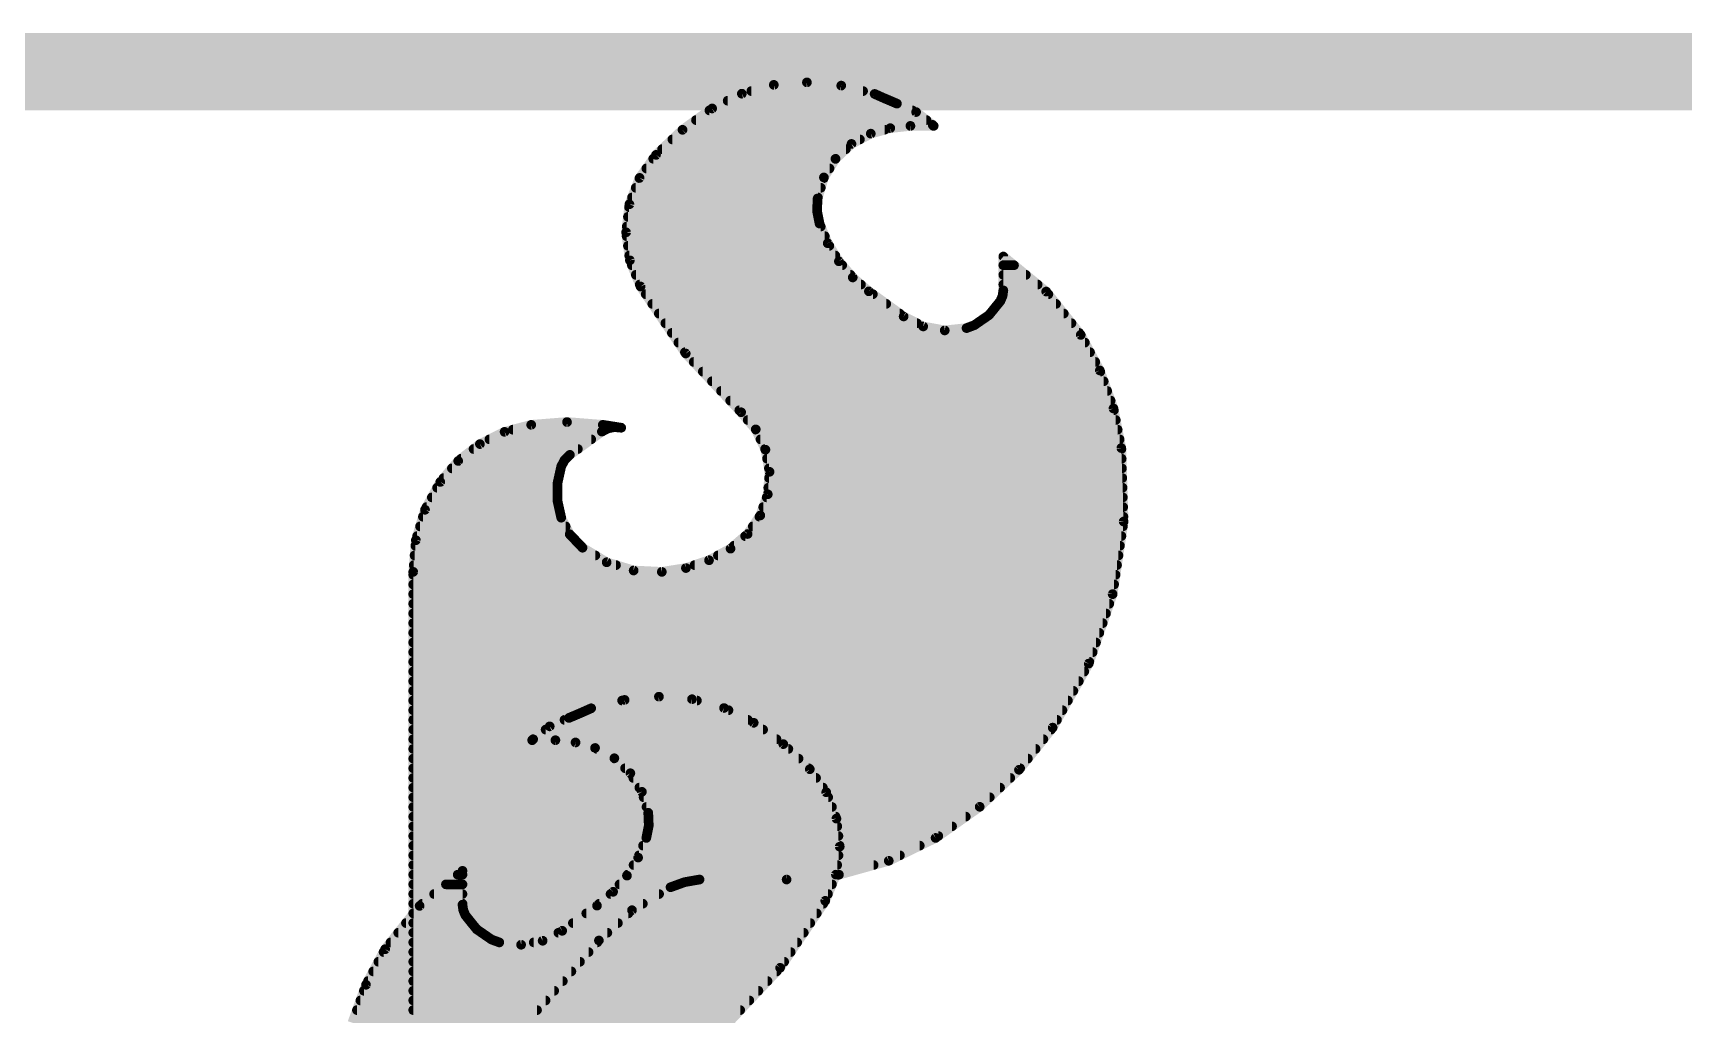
# Model space of a CAD drawing. Extents: x -0.1 to 94.1, y -0.1 to 63.6.
# Drawn here: x 44.313 to 48.648, y 3.238 to 5.817 of the extents above; entities that cross this region are included whole.
import ezdxf

# ---------------------------------------------------------------- set-up
doc = ezdxf.new("R2010")
doc.units = 0
for name, color, linetype in [('16', 132, 'CONTINUOUS'), ('21', 41, 'CONTINUOUS'), ('22', 40, 'CONTINUOUS')]:
    doc.layers.add(name, color=color, linetype=linetype)

msp = doc.modelspace()

# ---------------------------------------------------------------- linework, layer by layer
at = {"layer": '16', "const_width": 0.0254}
for points in [[(45.7784, 4.0437), (45.8662, 4.0656)], [(45.8596, 4.064), (46.056, 4.064)], [(45.8662, 4.0656), (45.9562, 4.0742)], [(45.9562, 4.0742), (46.0431, 4.0676)], [(46.0431, 4.0676), (46.1271, 4.0444)], [(45.7199, 4.0183), (45.7555, 4.0335)], [(45.7555, 4.0335), (45.7784, 4.0437)], [(45.767, 4.0386), (46.1388, 4.0386)], [(46.1271, 4.0444), (46.2051, 4.0056)], [(45.626, 3.9624), (45.6695, 3.9962)], [(45.6587, 3.9878), (46.2298, 3.9878)], [(45.6695, 3.9962), (45.7199, 4.0183)], [(45.7083, 4.0132), (46.1898, 4.0132)], [(46.2051, 4.0056), (46.2828, 3.9496)], [(45.6844, 3.9599), (45.6234, 3.9599)], [(45.6234, 3.9599), (45.6235, 3.9599)], [(45.6235, 3.9599), (45.626, 3.9624)], [(45.626, 3.9624), (46.265, 3.9624)], [(45.7373, 3.954), (45.6844, 3.9599)], [(45.7885, 3.9395), (45.7373, 3.954)], [(45.8393, 3.9125), (45.7885, 3.9395)], [(45.7932, 3.937), (46.2961, 3.937)], [(46.2828, 3.9496), (46.3524, 3.8837)], [(45.8813, 3.8733), (45.8393, 3.9125)], [(45.8403, 3.9116), (46.3229, 3.9116)], [(45.8674, 3.8862), (46.3498, 3.8862)], [(45.9116, 3.8244), (45.8813, 3.8733)], [(45.889, 3.8608), (46.3688, 3.8608)], [(46.3524, 3.8837), (46.3955, 3.8233)], [(45.9048, 3.8354), (46.3869, 3.8354)], [(45.9282, 3.7694), (45.9116, 3.8244)], [(45.916, 3.81), (46.4007, 3.81)], [(46.3955, 3.8233), (46.4223, 3.7541)], [(45.9236, 3.7846), (46.4105, 3.7846)], [(45.9296, 3.736), (45.9282, 3.7694)], [(45.9286, 3.7592), (46.4203, 3.7592)], [(45.9231, 3.7033), (45.9296, 3.736)], [(45.9292, 3.7338), (46.4247, 3.7338)], [(46.4223, 3.7541), (46.4309, 3.6804)], [(45.9016, 3.6518), (45.9231, 3.7033)], [(45.9146, 3.683), (46.4306, 3.683)], [(45.9241, 3.7084), (46.4276, 3.7084)], [(46.4309, 3.6804), (46.421, 3.6069)], [(45.8723, 3.6043), (45.9016, 3.6518)], [(45.8895, 3.6322), (46.4244, 3.6322)], [(45.904, 3.6576), (46.4278, 3.6576)], [(45.3279, 3.5249), (45.4405, 3.617)], [(45.428, 3.6068), (45.4405, 3.6068)], [(45.4405, 3.617), (45.4405, 3.5281)], [(45.836, 3.5619), (45.8723, 3.6043)], [(45.8738, 3.6068), (46.4209, 3.6068)], [(46.421, 3.6069), (46.393, 3.5382)], [(45.3659, 3.556), (45.4405, 3.556)], [(45.397, 3.5814), (45.4405, 3.5814)], [(45.7936, 3.5255), (45.836, 3.5619)], [(45.8291, 3.556), (46.4002, 3.556)], [(45.8527, 3.5814), (46.4106, 3.5814)], [(45.2373, 3.4112), (45.3279, 3.5249)], [(45.3122, 3.5052), (45.446, 3.5052)], [(45.3349, 3.5306), (45.4405, 3.5306)], [(45.4405, 3.5281), (45.4425, 3.5136)], [(45.4425, 3.5136), (45.4482, 3.5001)], [(45.4482, 3.5001), (45.4778, 3.4634)], [(45.7022, 3.4595), (45.7936, 3.5255)], [(45.7655, 3.5052), (46.3707, 3.5052)], [(45.7995, 3.5306), (46.3879, 3.5306)], [(46.393, 3.5382), (46.2744, 3.3624)], [(45.292, 3.4798), (45.4646, 3.4798)], [(45.4778, 3.4634), (45.5167, 3.4366)], [(45.6509, 3.4333), (45.7022, 3.4595)], [(45.7303, 3.4798), (46.3536, 3.4798)], [(45.2515, 3.429), (45.5371, 3.429)], [(45.2717, 3.4544), (45.4909, 3.4544)], [(45.5167, 3.4366), (45.5371, 3.429)], [(45.5371, 3.429), (45.5943, 3.4229)], [(45.5943, 3.4229), (45.6509, 3.4333)], [(45.6276, 3.429), (46.3193, 3.429)], [(45.6922, 3.4544), (46.3365, 3.4544)], [(45.1872, 3.3178), (45.2373, 3.4112)], [(45.2196, 3.3782), (46.2851, 3.3782)], [(45.2332, 3.4036), (46.3022, 3.4036)], [(45.1923, 3.3274), (46.2414, 3.3274)], [(45.206, 3.3528), (46.2654, 3.3528)], [(46.2744, 3.3624), (46.1289, 3.208)], [(45.1514, 3.218), (45.1872, 3.3178)], [(45.1815, 3.302), (46.2175, 3.302)], [(45.1633, 3.2512), (46.1696, 3.2512)], [(45.1724, 3.2766), (46.1936, 3.2766)], [(45.1542, 3.2258), (46.1457, 3.2258)]]:
    msp.add_lwpolyline(points, dxfattribs=at)
at = {"layer": '16', "const_width": 0.0127}
for points in [[(45.8596, 4.0704, 1), (45.8596, 4.0576)], [(45.8655, 4.072, 1), (45.8668, 4.0593)], [(45.8677, 4.0595, 1), (45.8646, 4.0718)], [(45.9567, 4.0805, 1), (45.9557, 4.0679)], [(45.9568, 4.0679, 1), (45.9556, 4.0805)], [(46.0448, 4.0737, 1), (46.0414, 4.0615)], [(46.0426, 4.0612, 1), (46.0436, 4.0739)], [(46.056, 4.0576, 1), (46.056, 4.0704)], [(45.7529, 4.0393, 1), (45.7581, 4.0277)], [(45.758, 4.0277, 1), (45.753, 4.0393)], [(45.767, 4.045, 1), (45.767, 4.0323)], [(45.7769, 4.0499, 1), (45.7799, 4.0375)], [(45.781, 4.0379, 1), (45.7758, 4.0495)], [(46.1299, 4.0501, 1), (46.1243, 4.0387)], [(46.1254, 4.0383, 1), (46.1288, 4.0505)], [(46.1388, 4.0323, 1), (46.1388, 4.045)], [(45.6587, 3.9941, 1), (45.6587, 3.9815)], [(45.6669, 4.002, 1), (45.672, 3.9904)], [(45.6734, 3.9912, 1), (45.6656, 4.0012)], [(45.7083, 4.0196, 1), (45.7083, 4.0069)], [(45.7174, 4.0241, 1), (45.7224, 4.0125)], [(45.7224, 4.0125, 1), (45.7174, 4.0241)], [(46.1898, 4.0069, 1), (46.1898, 4.0196)], [(46.2088, 4.0108, 1), (46.2014, 4.0004)], [(46.2023, 3.9999, 1), (46.2079, 4.0113)], [(46.2298, 3.9815, 1), (46.2298, 3.9941)], [(45.6234, 3.9663, 1), (45.6234, 3.9536)], [(45.6234, 3.9663, 1), (45.6234, 3.9536)], [(45.619, 3.9644, 1), (45.628, 3.9554)], [(45.626, 3.9688, 1), (45.626, 3.9561)], [(45.6221, 3.9674, 1), (45.6299, 3.9574)], [(45.6305, 3.9579, 1), (45.6215, 3.9669)], [(45.6235, 3.9536, 1), (45.6235, 3.9663)], [(45.6851, 3.9662, 1), (45.6837, 3.9536)], [(45.6844, 3.9536, 1), (45.6844, 3.9663)], [(45.739, 3.9601, 1), (45.7356, 3.9479)], [(45.7366, 3.9477, 1), (45.738, 3.9603)], [(45.7915, 3.9451, 1), (45.7855, 3.9339)], [(45.7868, 3.9334, 1), (45.7902, 3.9456)], [(45.7932, 3.9434, 1), (45.7932, 3.9307)], [(46.265, 3.9561, 1), (46.265, 3.9688)], [(46.2872, 3.9542, 1), (46.2784, 3.9449)], [(46.2791, 3.9444, 1), (46.2865, 3.9547)], [(46.2961, 3.9307, 1), (46.2961, 3.9434)], [(45.8436, 3.9172, 1), (45.8349, 3.9079)], [(45.8403, 3.9179, 1), (45.8403, 3.9053)], [(45.8363, 3.9069, 1), (45.8422, 3.9181)], [(46.3229, 3.9053, 1), (46.3229, 3.9179)], [(45.8674, 3.8925, 1), (45.8674, 3.8799)], [(45.8867, 3.8766, 1), (45.8759, 3.8699)], [(45.8769, 3.8686, 1), (45.8856, 3.8779)], [(45.889, 3.8672, 1), (45.889, 3.8545)], [(46.3576, 3.8874, 1), (46.3472, 3.88)], [(46.348, 3.8791, 1), (46.3568, 3.8883)], [(46.3498, 3.8799, 1), (46.3498, 3.8925)], [(46.3688, 3.8545, 1), (46.3688, 3.8672)], [(45.9048, 3.8418, 1), (45.9048, 3.8291)], [(45.9177, 3.8263, 1), (45.9055, 3.8226)], [(45.9062, 3.8211, 1), (45.917, 3.8278)], [(45.916, 3.8163, 1), (45.916, 3.8037)], [(46.3869, 3.8291, 1), (46.3869, 3.8418)], [(46.4015, 3.8256, 1), (46.3896, 3.821)], [(46.3904, 3.8196, 1), (46.4007, 3.827)], [(46.4007, 3.8037, 1), (46.4007, 3.8163)], [(45.9236, 3.791, 1), (45.9236, 3.7783)], [(45.9345, 3.7697, 1), (45.9219, 3.7691)], [(45.9221, 3.7676, 1), (45.9343, 3.7712)], [(45.9286, 3.7656, 1), (45.9286, 3.7529)], [(46.4105, 3.7783, 1), (46.4105, 3.791)], [(46.4203, 3.7529, 1), (46.4203, 3.7656)], [(45.9292, 3.7401, 1), (45.9292, 3.7275)], [(45.9233, 3.7358, 1), (45.936, 3.7363)], [(45.9358, 3.7348, 1), (45.9234, 3.7373)], [(46.4286, 3.7549, 1), (46.416, 3.7534)], [(46.4163, 3.7518, 1), (46.4282, 3.7564)], [(46.4247, 3.7275, 1), (46.4247, 3.7401)], [(45.9146, 3.6894, 1), (45.9146, 3.6767)], [(45.9169, 3.7045, 1), (45.9293, 3.7021)], [(45.929, 3.7009, 1), (45.9172, 3.7057)], [(45.9241, 3.7147, 1), (45.9241, 3.7021)], [(46.4372, 3.6796, 1), (46.4246, 3.6813)], [(46.4246, 3.6797, 1), (46.4372, 3.6812)], [(46.4276, 3.7021, 1), (46.4276, 3.7147)], [(46.4306, 3.6767, 1), (46.4306, 3.6894)], [(45.8895, 3.6385, 1), (45.8895, 3.6259)], [(45.8958, 3.6542, 1), (45.9075, 3.6493)], [(45.907, 3.6485, 1), (45.8962, 3.6551)], [(45.904, 3.6639, 1), (45.904, 3.6513)], [(46.4244, 3.6259, 1), (46.4244, 3.6385)], [(46.4278, 3.6513, 1), (46.4278, 3.6639)], [(45.428, 3.6132, 1), (45.428, 3.6005)], [(45.4468, 3.617, 1), (45.4342, 3.617)], [(45.4445, 3.6121, 1), (45.4365, 3.6219)], [(45.4405, 3.6005, 1), (45.4405, 3.6132)], [(45.8669, 3.6076, 1), (45.8777, 3.601)], [(45.8738, 3.6132, 1), (45.8738, 3.6005)], [(45.8771, 3.6002, 1), (45.8675, 3.6084)], [(46.4147, 3.6078, 1), (46.4273, 3.6061)], [(46.4268, 3.6045, 1), (46.4151, 3.6093)], [(46.4209, 3.6005, 1), (46.4209, 3.6132)], [(45.3659, 3.5623, 1), (45.3659, 3.5497)], [(45.397, 3.5878, 1), (45.397, 3.5751)], [(45.4405, 3.5751, 1), (45.4405, 3.5878)], [(45.4405, 3.5497, 1), (45.4405, 3.5623)], [(45.8291, 3.5623, 1), (45.8291, 3.5497)], [(45.8311, 3.566, 1), (45.8408, 3.5578)], [(45.8401, 3.5571, 1), (45.8318, 3.5667)], [(45.8527, 3.5878, 1), (45.8527, 3.5751)], [(46.4002, 3.5497, 1), (46.4002, 3.5623)], [(46.4106, 3.5751, 1), (46.4106, 3.5878)], [(45.3122, 3.5116, 1), (45.3122, 3.4989)], [(45.3239, 3.5298, 1), (45.332, 3.52)], [(45.3329, 3.521, 1), (45.323, 3.5289)], [(45.3349, 3.537, 1), (45.3349, 3.5243)], [(45.4468, 3.529, 1), (45.4342, 3.5272)], [(45.4342, 3.5281, 1), (45.4468, 3.5281)], [(45.4483, 3.5161, 1), (45.4366, 3.5111)], [(45.4362, 3.5127, 1), (45.4488, 3.5144)], [(45.4405, 3.5243, 1), (45.4405, 3.537)], [(45.4531, 3.5041, 1), (45.4433, 3.4961)], [(45.446, 3.4989, 1), (45.446, 3.5116)], [(45.7655, 3.5116, 1), (45.7655, 3.4989)], [(45.7895, 3.5303, 1), (45.7977, 3.5207)], [(45.7973, 3.5204, 1), (45.7899, 3.5306)], [(45.7995, 3.537, 1), (45.7995, 3.5243)], [(46.3707, 3.4989, 1), (46.3707, 3.5116)], [(46.3871, 3.5406, 1), (46.3989, 3.5358)], [(46.3983, 3.5346, 1), (46.3877, 3.5418)], [(46.3879, 3.5243, 1), (46.3879, 3.537)], [(45.292, 3.4861, 1), (45.292, 3.4735)], [(45.4424, 3.4976, 1), (45.454, 3.5026)], [(45.4646, 3.4735, 1), (45.4646, 3.4861)], [(45.4814, 3.4686, 1), (45.4742, 3.4581)], [(45.4729, 3.4594, 1), (45.4828, 3.4674)], [(45.6985, 3.4646, 1), (45.7059, 3.4544)], [(45.7051, 3.4538, 1), (45.6993, 3.4652)], [(45.7303, 3.4861, 1), (45.7303, 3.4735)], [(46.3536, 3.4735, 1), (46.3536, 3.4861)], [(45.2515, 3.4354, 1), (45.2515, 3.4227)], [(45.2717, 3.4607, 1), (45.2717, 3.4481)], [(45.4909, 3.4481, 1), (45.4909, 3.4607)], [(45.5189, 3.4426, 1), (45.5145, 3.4306)], [(45.5131, 3.4314, 1), (45.5203, 3.4418)], [(45.5378, 3.4353, 1), (45.5364, 3.4227)], [(45.5349, 3.423, 1), (45.5393, 3.435)], [(45.5371, 3.4227, 1), (45.5371, 3.4354)], [(45.5932, 3.4291, 1), (45.5955, 3.4166)], [(45.5937, 3.4165, 1), (45.595, 3.4292)], [(45.6276, 3.4354, 1), (45.6276, 3.4227)], [(45.648, 3.439, 1), (45.6538, 3.4277)], [(45.6521, 3.4271, 1), (45.6498, 3.4396)], [(45.6922, 3.4607, 1), (45.6922, 3.4481)], [(46.3193, 3.4227, 1), (46.3193, 3.4354)], [(46.3365, 3.4481, 1), (46.3365, 3.4607)], [(45.2196, 3.3845, 1), (45.2196, 3.3719)], [(45.2332, 3.4099, 1), (45.2332, 3.3973)], [(45.2323, 3.4152, 1), (45.2423, 3.4072)], [(45.2429, 3.4082, 1), (45.2317, 3.4142)], [(46.2851, 3.3719, 1), (46.2851, 3.3845)], [(46.3022, 3.3973, 1), (46.3022, 3.4099)], [(45.1923, 3.3338, 1), (45.1923, 3.3211)], [(45.206, 3.3592, 1), (45.206, 3.3465)], [(46.2414, 3.3211, 1), (46.2414, 3.3338)], [(46.2654, 3.3465, 1), (46.2654, 3.3592)], [(46.2691, 3.3659, 1), (46.2796, 3.3588)], [(46.279, 3.358, 1), (46.2698, 3.3667)], [(45.1815, 3.3083, 1), (45.1815, 3.2957)], [(45.1816, 3.3208, 1), (45.1928, 3.3148)], [(45.1931, 3.3156, 1), (45.1812, 3.3199)], [(46.2175, 3.2957, 1), (46.2175, 3.3083)], [(45.1633, 3.2576, 1), (45.1633, 3.2449)], [(45.1724, 3.283, 1), (45.1724, 3.2703)], [(46.1696, 3.2449, 1), (46.1696, 3.2576)], [(46.1936, 3.2703, 1), (46.1936, 3.283)]]:
    msp.add_lwpolyline(points, format="xyb", dxfattribs=at)
at = {"layer": '21'}
for points, const_width in [([(11.43, 5.715), (82.55, 5.715)], 0.2032), ([(46.2579, 5.6805), (46.1739, 5.6573)], 0.0254), ([(46.3448, 5.6871), (46.2579, 5.6805)], 0.0254), ([(46.4349, 5.6786), (46.3448, 5.6871)], 0.0254), ([(46.5226, 5.6566), (46.4349, 5.6786)], 0.0254), ([(46.1739, 5.6573), (46.0959, 5.6185)], 0.0254), ([(46.1367, 5.6388), (46.5633, 5.6388)], 0.0254), ([(46.1989, 5.6642), (46.4922, 5.6642)], 0.0254), ([(46.5455, 5.6464), (46.5226, 5.6566)], 0.0254), ([(46.5811, 5.6312), (46.5455, 5.6464)], 0.0254), ([(46.6315, 5.6091), (46.5811, 5.6312)], 0.0254), ([(46.0959, 5.6185), (46.0182, 5.5625)], 0.0254), ([(46.0536, 5.588), (46.6587, 5.588)], 0.0254), ([(46.0888, 5.6134), (46.6217, 5.6134)], 0.0254), ([(46.675, 5.5753), (46.6315, 5.6091)], 0.0254), ([(46.0182, 5.5625), (45.9486, 5.4966)], 0.0254), ([(45.9915, 5.5372), (46.4839, 5.5372)], 0.0254), ([(46.0184, 5.5626), (46.5486, 5.5626)], 0.0254), ([(46.4617, 5.5254), (46.5125, 5.5524)], 0.0254), ([(46.5125, 5.5524), (46.5637, 5.5669)], 0.0254), ([(46.5637, 5.5669), (46.6166, 5.5728)], 0.0254), ([(46.6166, 5.5728), (46.6776, 5.5728)], 0.0254), ([(46.6775, 5.5728), (46.675, 5.5753)], 0.0254), ([(46.6776, 5.5728), (46.6775, 5.5728)], 0.0254), ([(45.9486, 5.4966), (45.9055, 5.4362)], 0.0254), ([(45.9647, 5.5118), (46.4472, 5.5118)], 0.0254), ([(46.4197, 5.4862), (46.4617, 5.5254)], 0.0254), ([(45.9232, 5.461), (46.4041, 5.461)], 0.0254), ([(45.9413, 5.4864), (46.42, 5.4864)], 0.0254), ([(46.3894, 5.4373), (46.4197, 5.4862)], 0.0254), ([(45.9055, 5.4362), (45.8787, 5.367)], 0.0254), ([(45.8954, 5.4102), (46.3812, 5.4102)], 0.0254), ([(45.9052, 5.4356), (46.3889, 5.4356)], 0.0254), ([(46.3728, 5.3823), (46.3894, 5.4373)], 0.0254), ([(45.8787, 5.367), (45.8701, 5.2933)], 0.0254), ([(45.8856, 5.3848), (46.3736, 5.3848)], 0.0254), ([(46.3714, 5.3489), (46.3728, 5.3823)], 0.0254), ([(45.8749, 5.334), (46.3744, 5.334)], 0.0254), ([(45.8778, 5.3594), (46.3718, 5.3594)], 0.0254), ([(46.3779, 5.3162), (46.3714, 5.3489)], 0.0254), ([(45.8701, 5.2933), (45.88, 5.2198)], 0.0254), ([(45.8714, 5.2832), (46.3917, 5.2832)], 0.0254), ([(45.8719, 5.3086), (46.3811, 5.3086)], 0.0254), ([(46.3994, 5.2647), (46.3779, 5.3162)], 0.0254), ([(45.8749, 5.2578), (46.4036, 5.2578)], 0.0254), ([(45.8783, 5.2324), (46.4193, 5.2324)], 0.0254), ([(46.4287, 5.2172), (46.3994, 5.2647)], 0.0254), ([(45.88, 5.2198), (45.908, 5.1511)], 0.0254), ([(45.8853, 5.207), (46.4374, 5.207)], 0.0254), ([(46.465, 5.1748), (46.4287, 5.2172)], 0.0254), ([(46.9731, 5.1378), (46.8605, 5.2299)], 0.0254), ([(46.8605, 5.2299), (46.8605, 5.141)], 0.0254), ([(46.8605, 5.207), (46.8885, 5.207)], 0.0254), ([(45.8956, 5.1816), (46.4592, 5.1816)], 0.0254), ([(45.9059, 5.1562), (46.4867, 5.1562)], 0.0254), ([(45.908, 5.1511), (46.0266, 4.9753)], 0.0254), ([(46.5074, 5.1384), (46.465, 5.1748)], 0.0254), ([(46.8605, 5.1816), (46.9196, 5.1816)], 0.0254), ([(46.8605, 5.1562), (46.9506, 5.1562)], 0.0254), ([(45.9217, 5.1308), (46.5179, 5.1308)], 0.0254), ([(45.9388, 5.1054), (46.5531, 5.1054)], 0.0254), ([(46.5988, 5.0724), (46.5074, 5.1384)], 0.0254), ([(46.8528, 5.113), (46.8231, 5.0763)], 0.0254), ([(46.8467, 5.1054), (46.9989, 5.1054)], 0.0254), ([(46.8585, 5.1265), (46.8528, 5.113)], 0.0254), ([(46.8605, 5.141), (46.8585, 5.1265)], 0.0254), ([(46.8591, 5.1308), (46.9787, 5.1308)], 0.0254), ([(47.0637, 5.0241), (46.9731, 5.1378)], 0.0254), ([(45.956, 5.08), (46.5883, 5.08)], 0.0254), ([(46.6501, 5.0462), (46.5988, 5.0724)], 0.0254), ([(46.8231, 5.0763), (46.7843, 5.0495)], 0.0254), ([(46.8261, 5.08), (47.0192, 5.08)], 0.0254), ([(45.9731, 5.0546), (46.6337, 5.0546)], 0.0254), ([(45.9902, 5.0292), (47.0596, 5.0292)], 0.0254), ([(46.7067, 5.0358), (46.6501, 5.0462)], 0.0254), ([(46.7639, 5.0419), (46.7067, 5.0358)], 0.0254), ([(46.7843, 5.0495), (46.7639, 5.0419)], 0.0254), ([(46.7917, 5.0546), (47.0394, 5.0546)], 0.0254), ([(47.1138, 4.9307), (47.0637, 5.0241)], 0.0254), ([(46.0074, 5.0038), (47.0746, 5.0038)], 0.0254), ([(46.0245, 4.9784), (47.0882, 4.9784)], 0.0254), ([(46.0266, 4.9753), (46.1721, 4.8209)], 0.0254), ([(46.0476, 4.953), (47.1019, 4.953)], 0.0254), ([(47.1496, 4.8309), (47.1138, 4.9307)], 0.0254), ([(46.0715, 4.9276), (47.115, 4.9276)], 0.0254), ([(46.0955, 4.9022), (47.1241, 4.9022)], 0.0254), ([(46.1194, 4.8768), (47.1332, 4.8768)], 0.0254), ([(46.1434, 4.8514), (47.1423, 4.8514)], 0.0254), ([(46.1673, 4.826), (47.1506, 4.826)], 0.0254), ([(46.1721, 4.8209), (46.2104, 4.776)], 0.0254), ([(46.1894, 4.8006), (47.1557, 4.8006)], 0.0254), ([(47.1703, 4.7269), (47.1496, 4.8309)], 0.0254), ([(45.551, 4.7695), (45.4862, 4.7374)], 0.0254), ([(45.6209, 4.7879), (45.551, 4.7695)], 0.0254), ([(45.5727, 4.7752), (45.8159, 4.7752)], 0.0254), ([(45.7149, 4.7953), (45.6209, 4.7879)], 0.0254), ([(45.8089, 4.7879), (45.7149, 4.7953)], 0.0254), ([(45.7225, 4.7092), (45.8064, 4.7701)], 0.0254), ([(45.8064, 4.7701), (45.8221, 4.7785)], 0.0254), ([(45.8572, 4.7803), (45.8089, 4.7879)], 0.0254), ([(45.8221, 4.7785), (45.8395, 4.782)], 0.0254), ([(45.8395, 4.782), (45.8572, 4.7803)], 0.0254), ([(46.2104, 4.776), (46.2359, 4.7226)], 0.0254), ([(46.2108, 4.7752), (47.1607, 4.7752)], 0.0254), ([(45.4862, 4.7374), (45.4292, 4.693)], 0.0254), ([(45.4695, 4.7244), (45.7434, 4.7244)], 0.0254), ([(45.5112, 4.7498), (45.7784, 4.7498)], 0.0254), ([(46.2229, 4.7498), (47.1658, 4.7498)], 0.0254), ([(46.235, 4.7244), (47.1704, 4.7244)], 0.0254), ([(46.2359, 4.7226), (46.2466, 4.6646)], 0.0254), ([(47.1763, 4.5341), (47.1703, 4.7269)], 0.0254), ([(45.4292, 4.693), (45.3822, 4.638)], 0.0254), ([(45.4126, 4.6736), (45.6986, 4.6736)], 0.0254), ([(45.4369, 4.699), (45.712, 4.699)], 0.0254), ([(45.6898, 4.6342), (45.6997, 4.6787)], 0.0254), ([(45.6997, 4.6787), (45.7087, 4.6958)], 0.0254), ([(45.7087, 4.6958), (45.7225, 4.7092)], 0.0254), ([(46.2402, 4.699), (47.1712, 4.699)], 0.0254), ([(46.245, 4.6736), (47.172, 4.6736)], 0.0254), ([(45.3822, 4.638), (45.3421, 4.5648)], 0.0254), ([(45.3909, 4.6482), (45.6929, 4.6482)], 0.0254), ([(45.6898, 4.5886), (45.6898, 4.6342)], 0.0254), ([(46.2466, 4.6646), (46.242, 4.6057)], 0.0254), ([(46.2454, 4.6482), (47.1728, 4.6482)], 0.0254), ([(45.36, 4.5974), (45.6898, 4.5974)], 0.0254), ([(45.3739, 4.6228), (45.6898, 4.6228)], 0.0254), ([(45.6997, 4.5441), (45.6898, 4.5886)], 0.0254), ([(46.242, 4.6057), (46.2224, 4.55)], 0.0254), ([(46.2391, 4.5974), (47.1744, 4.5974)], 0.0254), ([(46.2434, 4.6228), (47.1736, 4.6228)], 0.0254), ([(45.3421, 4.5648), (45.3181, 4.4849)], 0.0254), ([(45.3366, 4.5466), (45.6991, 4.5466)], 0.0254), ([(45.346, 4.572), (45.6935, 4.572)], 0.0254), ([(45.7219, 4.5007), (45.6997, 4.5441)], 0.0254), ([(46.2224, 4.55), (46.189, 4.5013)], 0.0254), ([(46.2201, 4.5466), (47.1759, 4.5466)], 0.0254), ([(46.2302, 4.572), (47.1751, 4.572)], 0.0254), ([(45.3213, 4.4958), (45.7266, 4.4958)], 0.0254), ([(45.329, 4.5212), (45.7114, 4.5212)], 0.0254), ([(45.7556, 4.4653), (45.7219, 4.5007)], 0.0254), ([(46.189, 4.5013), (46.1442, 4.4628)], 0.0254), ([(46.1827, 4.4958), (47.1705, 4.4958)], 0.0254), ([(46.2027, 4.5212), (47.1744, 4.5212)], 0.0254), ([(47.1475, 4.3434), (47.1763, 4.5341)], 0.0254), ([(45.3181, 4.4849), (45.3111, 4.4018)], 0.0254), ([(45.3168, 4.4704), (45.7507, 4.4704)], 0.0254), ([(45.819, 4.4271), (45.7556, 4.4653)], 0.0254), ([(46.1442, 4.4628), (46.0878, 4.4324)], 0.0254), ([(46.1531, 4.4704), (47.1667, 4.4704)], 0.0254), ([(45.3126, 4.4196), (45.8435, 4.4196)], 0.0254), ([(45.3147, 4.445), (45.7893, 4.445)], 0.0254), ([(45.8898, 4.4055), (45.819, 4.4271)], 0.0254), ([(46.0271, 4.4119), (45.9638, 4.4018)], 0.0254), ([(46.0878, 4.4324), (46.0271, 4.4119)], 0.0254), ([(46.0499, 4.4196), (47.159, 4.4196)], 0.0254), ([(46.1112, 4.445), (47.1628, 4.445)], 0.0254), ([(45.3111, 4.4018), (45.3111, 2.8854)], 0.0254), ([(45.3111, 4.3942), (47.1552, 4.3942)], 0.0254), ([(45.3111, 4.3688), (47.1513, 4.3688)], 0.0254), ([(45.9638, 4.4018), (45.8898, 4.4055)], 0.0254), ([(45.3111, 4.3434), (47.1475, 4.3434)], 0.0254), ([(47.0847, 4.161), (47.1475, 4.3434)], 0.0254), ([(45.3111, 4.318), (47.1387, 4.318)], 0.0254), ([(45.3111, 4.2926), (47.13, 4.2926)], 0.0254), ([(45.3111, 4.2672), (47.1213, 4.2672)], 0.0254), ([(45.3111, 4.2418), (47.1125, 4.2418)], 0.0254), ([(45.3111, 4.2164), (47.1038, 4.2164)], 0.0254), ([(45.3111, 4.191), (47.095, 4.191)], 0.0254), ([(45.3111, 4.1656), (47.0863, 4.1656)], 0.0254), ([(46.99, 3.9929), (47.0847, 4.161)], 0.0254), ([(45.3111, 4.1402), (47.073, 4.1402)], 0.0254), ([(45.3111, 4.1148), (47.0587, 4.1148)], 0.0254), ([(45.3111, 4.0894), (47.0444, 4.0894)], 0.0254), ([(45.3111, 4.064), (47.0301, 4.064)], 0.0254), ([(45.3111, 4.0386), (47.0157, 4.0386)], 0.0254), ([(45.3111, 4.0132), (47.0014, 4.0132)], 0.0254), ([(45.3111, 3.9878), (46.9859, 3.9878)], 0.0254), ([(46.9016, 3.8822), (46.99, 3.9929)], 0.0254), ([(45.3111, 3.9624), (46.9656, 3.9624)], 0.0254), ([(45.3111, 3.937), (46.9453, 3.937)], 0.0254), ([(45.3111, 3.9116), (46.925, 3.9116)], 0.0254), ([(45.3111, 3.8862), (46.9047, 3.8862)], 0.0254), ([(45.3111, 3.8608), (46.8788, 3.8608)], 0.0254), ([(46.7984, 3.785), (46.9016, 3.8822)], 0.0254), ([(45.3111, 3.8354), (46.8519, 3.8354)], 0.0254), ([(45.3111, 3.81), (46.8249, 3.81)], 0.0254), ([(45.3111, 3.7846), (46.7978, 3.7846)], 0.0254), ([(45.3111, 3.7592), (46.7619, 3.7592)], 0.0254), ([(46.6827, 3.7033), (46.7984, 3.785)], 0.0254), ([(45.3111, 3.7338), (46.7259, 3.7338)], 0.0254), ([(45.3111, 3.7084), (46.6899, 3.7084)], 0.0254), ([(45.3111, 3.683), (46.6411, 3.683)], 0.0254), ([(46.5597, 3.6433), (46.6827, 3.7033)], 0.0254), ([(45.3111, 3.6576), (46.589, 3.6576)], 0.0254), ([(45.3111, 3.6322), (46.5199, 3.6322)], 0.0254), ([(46.4278, 3.6065), (46.5597, 3.6433)], 0.0254), ([(45.3111, 3.6068), (46.4289, 3.6068)], 0.0254), ([(45.9867, 3.5738), (46.0239, 3.5873)], 0.0254), ([(46.0239, 3.5873), (46.0629, 3.5941)], 0.0254), ([(46.0629, 3.5941), (46.2915, 3.5941)], 0.0254), ([(46.2915, 3.5941), (46.4278, 3.6065)], 0.0254), ([(45.3111, 3.5814), (46.0077, 3.5814)], 0.0254), ([(45.3111, 3.556), (45.9568, 3.556)], 0.0254), ([(45.8855, 3.5136), (45.9867, 3.5738)], 0.0254), ([(45.3111, 3.5306), (45.914, 3.5306)], 0.0254), ([(45.3111, 3.5052), (45.8763, 3.5052)], 0.0254), ([(45.7987, 3.4341), (45.8855, 3.5136)], 0.0254), ([(45.3111, 3.4798), (45.8486, 3.4798)], 0.0254), ([(45.3111, 3.4544), (45.8209, 3.4544)], 0.0254), ([(45.3111, 2.8854), (45.7987, 3.4341)], 0.0254), ([(45.3111, 3.429), (45.7942, 3.429)], 0.0254), ([(45.3111, 3.4036), (45.7716, 3.4036)], 0.0254), ([(45.3111, 3.3782), (45.749, 3.3782)], 0.0254), ([(45.3111, 3.3528), (45.7264, 3.3528)], 0.0254), ([(45.3111, 3.3274), (45.7039, 3.3274)], 0.0254), ([(45.3111, 3.302), (45.6813, 3.302)], 0.0254), ([(45.3111, 3.2766), (45.6587, 3.2766)], 0.0254), ([(45.3111, 3.2512), (45.6362, 3.2512)], 0.0254), ([(45.3111, 3.2258), (45.6136, 3.2258)], 0.0254)]:
    msp.add_lwpolyline(points, dxfattribs=dict(at, const_width=const_width))
at = {"layer": '21', "const_width": 0.0127}
for points in [[(46.2574, 5.6868, 1), (46.2584, 5.6741)], [(46.2596, 5.6744, 1), (46.2562, 5.6866)], [(46.3454, 5.6934, 1), (46.3442, 5.6808)], [(46.3453, 5.6808, 1), (46.3443, 5.6934)], [(46.4364, 5.6847, 1), (46.4333, 5.6724)], [(46.4342, 5.6722, 1), (46.4355, 5.6849)], [(46.1367, 5.6452, 1), (46.1367, 5.6325)], [(46.1722, 5.6634, 1), (46.1756, 5.6512)], [(46.1767, 5.6516, 1), (46.1711, 5.663)], [(46.1989, 5.6706, 1), (46.1989, 5.6578)], [(46.4922, 5.6578, 1), (46.4922, 5.6706)], [(46.5252, 5.6624, 1), (46.52, 5.6508)], [(46.5211, 5.6504, 1), (46.5241, 5.6628)], [(46.548, 5.6522, 1), (46.543, 5.6406)], [(46.5429, 5.6406, 1), (46.5481, 5.6522)], [(46.5633, 5.6325, 1), (46.5633, 5.6452)], [(46.5836, 5.637, 1), (46.5786, 5.6254)], [(46.5786, 5.6254, 1), (46.5836, 5.637)], [(46.0536, 5.5944, 1), (46.0536, 5.5816)], [(46.0888, 5.6198, 1), (46.0888, 5.6071)], [(46.0931, 5.6242, 1), (46.0987, 5.6128)], [(46.0996, 5.6133, 1), (46.0922, 5.6237)], [(46.6217, 5.6071, 1), (46.6217, 5.6198)], [(46.6354, 5.6141, 1), (46.6276, 5.6041)], [(46.629, 5.6033, 1), (46.6341, 5.6149)], [(46.6587, 5.5816, 1), (46.6587, 5.5944)], [(45.9915, 5.5436, 1), (45.9915, 5.5309)], [(46.0145, 5.5676, 1), (46.0219, 5.5573)], [(46.0184, 5.569, 1), (46.0184, 5.5563)], [(46.0226, 5.5578, 1), (46.0138, 5.5671)], [(46.4839, 5.5309, 1), (46.4839, 5.5436)], [(46.5108, 5.5585, 1), (46.5142, 5.5463)], [(46.5155, 5.5468, 1), (46.5095, 5.558)], [(46.5486, 5.5563, 1), (46.5486, 5.569)], [(46.563, 5.5732, 1), (46.5644, 5.5606)], [(46.5654, 5.5608, 1), (46.562, 5.573)], [(46.6166, 5.5792, 1), (46.6166, 5.5664)], [(46.6173, 5.5665, 1), (46.6159, 5.5791)], [(46.6795, 5.5798, 1), (46.6705, 5.5708)], [(46.6711, 5.5703, 1), (46.6789, 5.5803)], [(46.6775, 5.5792, 1), (46.6775, 5.5664)], [(46.673, 5.5683, 1), (46.682, 5.5773)], [(46.6776, 5.5664, 1), (46.6776, 5.5792)], [(46.6776, 5.5664, 1), (46.6776, 5.5792)], [(45.9442, 5.5012, 1), (45.953, 5.492)], [(45.9538, 5.4929, 1), (45.9434, 5.5003)], [(45.9647, 5.5182, 1), (45.9647, 5.5054)], [(46.4472, 5.5054, 1), (46.4472, 5.5182)], [(46.4588, 5.531, 1), (46.4647, 5.5198)], [(46.4661, 5.5208, 1), (46.4574, 5.5301)], [(45.9232, 5.4674, 1), (45.9232, 5.4546)], [(45.9413, 5.4928, 1), (45.9413, 5.4801)], [(46.4041, 5.4546, 1), (46.4041, 5.4674)], [(46.4154, 5.4908, 1), (46.4241, 5.4815)], [(46.4251, 5.4828, 1), (46.4144, 5.4895)], [(46.42, 5.4801, 1), (46.42, 5.4928)], [(45.8954, 5.4166, 1), (45.8954, 5.4039)], [(45.9052, 5.442, 1), (45.9052, 5.4292)], [(45.9003, 5.4399, 1), (45.9106, 5.4325)], [(45.9114, 5.4339, 1), (45.8995, 5.4385)], [(46.3812, 5.4039, 1), (46.3812, 5.4166)], [(46.384, 5.4407, 1), (46.3948, 5.434)], [(46.3955, 5.4355, 1), (46.3833, 5.4392)], [(46.3889, 5.4292, 1), (46.3889, 5.442)], [(45.8728, 5.3693, 1), (45.8847, 5.3647)], [(45.885, 5.3663, 1), (45.8724, 5.3678)], [(45.8856, 5.3912, 1), (45.8856, 5.3784)], [(46.3667, 5.3841, 1), (46.3789, 5.3805)], [(46.3791, 5.382, 1), (46.3665, 5.3826)], [(46.3736, 5.3784, 1), (46.3736, 5.3912)], [(45.8749, 5.3404, 1), (45.8749, 5.3277)], [(45.8778, 5.3658, 1), (45.8778, 5.353)], [(46.365, 5.3492, 1), (46.3777, 5.3487)], [(46.3776, 5.3502, 1), (46.3652, 5.3477)], [(46.3718, 5.353, 1), (46.3718, 5.3658)], [(46.3744, 5.3277, 1), (46.3744, 5.3404)], [(45.8764, 5.2942, 1), (45.8638, 5.2925)], [(45.8638, 5.2941, 1), (45.8764, 5.2926)], [(45.8714, 5.2896, 1), (45.8714, 5.2768)], [(45.8719, 5.315, 1), (45.8719, 5.3022)], [(46.3838, 5.3186, 1), (46.372, 5.3138)], [(46.3717, 5.315, 1), (46.3841, 5.3174)], [(46.3811, 5.3022, 1), (46.3811, 5.315)], [(46.3917, 5.2768, 1), (46.3917, 5.2896)], [(45.8749, 5.2642, 1), (45.8749, 5.2515)], [(45.8783, 5.2388, 1), (45.8783, 5.226)], [(46.4048, 5.268, 1), (46.394, 5.2614)], [(46.3935, 5.2622, 1), (46.4052, 5.2671)], [(46.4036, 5.2515, 1), (46.4036, 5.2642)], [(46.4193, 5.226, 1), (46.4193, 5.2388)], [(45.8859, 5.2222, 1), (45.8742, 5.2174)], [(45.8737, 5.219, 1), (45.8863, 5.2207)], [(45.8853, 5.2134, 1), (45.8853, 5.2006)], [(46.4335, 5.2213, 1), (46.4239, 5.2131)], [(46.4233, 5.2139, 1), (46.4341, 5.2205)], [(46.4374, 5.2006, 1), (46.4374, 5.2134)], [(46.8645, 5.2348, 1), (46.8565, 5.225)], [(46.8605, 5.2134, 1), (46.8605, 5.2006)], [(46.8668, 5.2299, 1), (46.8542, 5.2299)], [(46.8885, 5.2006, 1), (46.8885, 5.2134)], [(45.8956, 5.188, 1), (45.8956, 5.1753)], [(45.9059, 5.1626, 1), (45.9059, 5.1498)], [(45.9133, 5.1547, 1), (45.9027, 5.1475)], [(45.9021, 5.1487, 1), (45.9139, 5.1535)], [(46.4692, 5.1796, 1), (46.4609, 5.17)], [(46.4592, 5.1753, 1), (46.4592, 5.188)], [(46.4602, 5.1707, 1), (46.4699, 5.1789)], [(46.4867, 5.1498, 1), (46.4867, 5.1626)], [(46.8605, 5.188, 1), (46.8605, 5.1753)], [(46.8605, 5.1626, 1), (46.8605, 5.1498)], [(46.9196, 5.1753, 1), (46.9196, 5.188)], [(46.9506, 5.1498, 1), (46.9506, 5.1626)], [(45.9217, 5.1372, 1), (45.9217, 5.1244)], [(45.9388, 5.1118, 1), (45.9388, 5.0991)], [(46.5111, 5.1435, 1), (46.5037, 5.1333)], [(46.5033, 5.1336, 1), (46.5115, 5.1432)], [(46.5179, 5.1244, 1), (46.5179, 5.1372)], [(46.5531, 5.0991, 1), (46.5531, 5.1118)], [(46.8467, 5.1118, 1), (46.8467, 5.0991)], [(46.847, 5.1155, 1), (46.8586, 5.1105)], [(46.8577, 5.109, 1), (46.8479, 5.117)], [(46.8522, 5.1273, 1), (46.8648, 5.1256)], [(46.8591, 5.1372, 1), (46.8591, 5.1244)], [(46.8644, 5.124, 1), (46.8527, 5.129)], [(46.8668, 5.1401, 1), (46.8542, 5.1419)], [(46.8542, 5.141, 1), (46.8668, 5.141)], [(46.978, 5.1418, 1), (46.9681, 5.1339)], [(46.969, 5.1329, 1), (46.9771, 5.1427)], [(46.9787, 5.1244, 1), (46.9787, 5.1372)], [(46.9989, 5.0991, 1), (46.9989, 5.1118)], [(45.956, 5.0864, 1), (45.956, 5.0736)], [(46.5883, 5.0736, 1), (46.5883, 5.0864)], [(46.6017, 5.0781, 1), (46.5959, 5.0667)], [(46.5951, 5.0673, 1), (46.6025, 5.0775)], [(46.8182, 5.0803, 1), (46.8281, 5.0723)], [(46.8267, 5.0711, 1), (46.8195, 5.0815)], [(46.8261, 5.0864, 1), (46.8261, 5.0736)], [(47.0192, 5.0736, 1), (47.0192, 5.0864)], [(45.9731, 5.061, 1), (45.9731, 5.0483)], [(45.9902, 5.0356, 1), (45.9902, 5.0229)], [(46.6337, 5.0483, 1), (46.6337, 5.061)], [(46.6512, 5.0525, 1), (46.6489, 5.04)], [(46.6472, 5.0406, 1), (46.653, 5.0519)], [(46.706, 5.0421, 1), (46.7073, 5.0294)], [(46.7055, 5.0295, 1), (46.7078, 5.042)], [(46.7617, 5.0479, 1), (46.7661, 5.0359)], [(46.7646, 5.0356, 1), (46.7632, 5.0482)], [(46.7807, 5.0547, 1), (46.7879, 5.0443)], [(46.7865, 5.0435, 1), (46.7821, 5.0555)], [(46.7917, 5.061, 1), (46.7917, 5.0483)], [(47.0394, 5.0483, 1), (47.0394, 5.061)], [(47.0693, 5.0271, 1), (47.0581, 5.0211)], [(47.0587, 5.0201, 1), (47.0687, 5.0281)], [(47.0596, 5.0229, 1), (47.0596, 5.0356)], [(46.0074, 5.0102, 1), (46.0074, 4.9974)], [(46.0245, 4.9848, 1), (46.0245, 4.9721)], [(46.0312, 4.9796, 1), (46.022, 4.9709)], [(46.0214, 4.9717, 1), (46.0319, 4.9788)], [(47.0746, 4.9974, 1), (47.0746, 5.0102)], [(47.0882, 4.9721, 1), (47.0882, 4.9848)], [(46.0476, 4.9594, 1), (46.0476, 4.9466)], [(47.1019, 4.9466, 1), (47.1019, 4.9594)], [(47.1198, 4.9328, 1), (47.1079, 4.9285)], [(46.0715, 4.934, 1), (46.0715, 4.9212)], [(46.0955, 4.9086, 1), (46.0955, 4.8959)], [(47.1082, 4.9277, 1), (47.1194, 4.9337)], [(47.115, 4.9212, 1), (47.115, 4.934)], [(47.1241, 4.8959, 1), (47.1241, 4.9086)], [(46.1194, 4.8832, 1), (46.1194, 4.8704)], [(46.1434, 4.8578, 1), (46.1434, 4.845)], [(47.1332, 4.8704, 1), (47.1332, 4.8832)], [(47.1423, 4.845, 1), (47.1423, 4.8578)], [(46.1673, 4.8324, 1), (46.1673, 4.8197)], [(46.1769, 4.825, 1), (46.1673, 4.8168)], [(46.1675, 4.8165, 1), (46.1767, 4.8253)], [(46.1894, 4.807, 1), (46.1894, 4.7942)], [(47.1559, 4.8321, 1), (47.1434, 4.8296)], [(47.1437, 4.8287, 1), (47.1556, 4.833)], [(47.1506, 4.8197, 1), (47.1506, 4.8324)], [(47.1557, 4.7942, 1), (47.1557, 4.807)], [(45.5494, 4.7756, 1), (45.5526, 4.7633)], [(45.5538, 4.7638, 1), (45.5482, 4.7752)], [(45.5727, 4.7816, 1), (45.5727, 4.7688)], [(45.6204, 4.7942, 1), (45.6214, 4.7816)], [(45.6225, 4.7818, 1), (45.6193, 4.794)], [(45.7154, 4.8016, 1), (45.7144, 4.7889)], [(45.7154, 4.7889, 1), (45.7144, 4.8016)], [(45.8034, 4.7757, 1), (45.8094, 4.7645)], [(45.8099, 4.7942, 1), (45.8079, 4.7816)], [(45.8101, 4.765, 1), (45.8027, 4.7752)], [(45.8084, 4.7816, 1), (45.8094, 4.7942)], [(45.8208, 4.7847, 1), (45.8233, 4.7723)], [(45.8159, 4.7688, 1), (45.8159, 4.7816)], [(45.8251, 4.7729, 1), (45.8191, 4.7841)], [(45.8401, 4.7883, 1), (45.8389, 4.7757)], [(45.8408, 4.7758, 1), (45.8382, 4.7882)], [(45.8562, 4.774, 1), (45.8582, 4.7866)], [(45.8566, 4.774, 1), (45.8578, 4.7866)], [(46.2162, 4.7787, 1), (46.2047, 4.7732)], [(46.2108, 4.7816, 1), (46.2108, 4.7688)], [(46.2056, 4.7718, 1), (46.2153, 4.7801)], [(47.1607, 4.7688, 1), (47.1607, 4.7816)], [(45.4695, 4.7308, 1), (45.4695, 4.718)], [(45.4834, 4.7431, 1), (45.489, 4.7317)], [(45.4901, 4.7324, 1), (45.4823, 4.7424)], [(45.5112, 4.7562, 1), (45.5112, 4.7435)], [(45.7434, 4.718, 1), (45.7434, 4.7308)], [(45.7784, 4.7435, 1), (45.7784, 4.7562)], [(46.2229, 4.7562, 1), (46.2229, 4.7435)], [(46.235, 4.7308, 1), (46.235, 4.718)], [(46.2421, 4.7238, 1), (46.2296, 4.7215)], [(46.2301, 4.7199, 1), (46.2416, 4.7254)], [(47.1766, 4.7271, 1), (47.164, 4.7267)], [(47.1641, 4.7257, 1), (47.1765, 4.7281)], [(47.1658, 4.7435, 1), (47.1658, 4.7562)], [(47.1704, 4.718, 1), (47.1704, 4.7308)], [(45.4126, 4.68, 1), (45.4126, 4.6673)], [(45.4253, 4.698, 1), (45.4331, 4.688)], [(45.434, 4.6889, 1), (45.4243, 4.6971)], [(45.4369, 4.7054, 1), (45.4369, 4.6926)], [(45.6941, 4.6817, 1), (45.7053, 4.6757)], [(45.7059, 4.6773, 1), (45.6935, 4.6801)], [(45.6986, 4.6673, 1), (45.6986, 4.68)], [(45.7043, 4.7003, 1), (45.7131, 4.6912)], [(45.7143, 4.6928, 1), (45.7031, 4.6987)], [(45.712, 4.6926, 1), (45.712, 4.7054)], [(45.7188, 4.7143, 1), (45.7262, 4.7041)], [(45.7269, 4.7047, 1), (45.7181, 4.7137)], [(46.2402, 4.7054, 1), (46.2402, 4.6926)], [(46.245, 4.68, 1), (46.245, 4.6673)], [(47.1712, 4.6926, 1), (47.1712, 4.7054)], [(47.172, 4.6673, 1), (47.172, 4.68)], [(45.3774, 4.6421, 1), (45.387, 4.6339)], [(45.3878, 4.6349, 1), (45.3766, 4.6411)], [(45.3909, 4.6546, 1), (45.3909, 4.6418)], [(45.6961, 4.6342, 1), (45.6834, 4.6342)], [(45.6836, 4.6356, 1), (45.696, 4.6328)], [(45.6929, 4.6418, 1), (45.6929, 4.6546)], [(46.2454, 4.6546, 1), (46.2454, 4.6418)], [(46.253, 4.6641, 1), (46.2403, 4.6651)], [(46.2404, 4.6634, 1), (46.2529, 4.6657)], [(47.1728, 4.6418, 1), (47.1728, 4.6546)], [(45.36, 4.6038, 1), (45.36, 4.5911)], [(45.3739, 4.6292, 1), (45.3739, 4.6164)], [(45.696, 4.59, 1), (45.6836, 4.5872)], [(45.6834, 4.5886, 1), (45.6961, 4.5886)], [(45.6898, 4.6164, 1), (45.6898, 4.6292)], [(45.6898, 4.5911, 1), (45.6898, 4.6038)], [(46.2391, 4.6038, 1), (46.2391, 4.5911)], [(46.2357, 4.6062, 1), (46.2484, 4.6052)], [(46.248, 4.6036, 1), (46.2361, 4.6078)], [(46.2434, 4.6292, 1), (46.2434, 4.6164)], [(47.1736, 4.6164, 1), (47.1736, 4.6292)], [(47.1744, 4.5911, 1), (47.1744, 4.6038)], [(45.3366, 4.553, 1), (45.3366, 4.5403)], [(45.3365, 4.5679, 1), (45.3477, 4.5618)], [(45.3482, 4.563, 1), (45.336, 4.5667)], [(45.346, 4.5784, 1), (45.346, 4.5656)], [(45.7054, 4.547, 1), (45.694, 4.5412)], [(45.6935, 4.5656, 1), (45.6935, 4.5784)], [(45.6935, 4.5427, 1), (45.7059, 4.5455)], [(45.6991, 4.5403, 1), (45.6991, 4.553)], [(46.2201, 4.553, 1), (46.2201, 4.5403)], [(46.2164, 4.5521, 1), (46.2284, 4.5479)], [(46.2276, 4.5464, 1), (46.2172, 4.5536)], [(46.2302, 4.5784, 1), (46.2302, 4.5656)], [(47.1751, 4.5656, 1), (47.1751, 4.5784)], [(47.1759, 4.5403, 1), (47.1759, 4.553)], [(45.3213, 4.5022, 1), (45.3213, 4.4894)], [(45.329, 4.5276, 1), (45.329, 4.5149)], [(45.7114, 4.5149, 1), (45.7114, 4.5276)], [(45.7265, 4.505, 1), (45.7173, 4.4963)], [(45.7163, 4.4978, 1), (45.7276, 4.5035)], [(45.7266, 4.4894, 1), (45.7266, 4.5022)], [(46.1827, 4.5022, 1), (46.1827, 4.4894)], [(46.1838, 4.5048, 1), (46.1943, 4.4977)], [(46.1932, 4.4964, 1), (46.1849, 4.5061)], [(46.2027, 4.5276, 1), (46.2027, 4.5149)], [(47.17, 4.5339, 1), (47.1827, 4.5343)], [(47.1826, 4.5331, 1), (47.1701, 4.535)], [(47.1705, 4.4894, 1), (47.1705, 4.5022)], [(47.1744, 4.5149, 1), (47.1744, 4.5276)], [(45.3168, 4.4768, 1), (45.3168, 4.4641)], [(45.3244, 4.4844, 1), (45.3117, 4.4855)], [(45.312, 4.4868, 1), (45.3241, 4.4831)], [(45.7589, 4.4707, 1), (45.7523, 4.4599)], [(45.7507, 4.4641, 1), (45.7507, 4.4768)], [(45.751, 4.4609, 1), (45.7602, 4.4697)], [(46.1401, 4.4676, 1), (46.1483, 4.458)], [(46.1472, 4.4572, 1), (46.1412, 4.4684)], [(46.1531, 4.4768, 1), (46.1531, 4.4641)], [(47.1667, 4.4641, 1), (47.1667, 4.4768)], [(45.3126, 4.426, 1), (45.3126, 4.4132)], [(45.3147, 4.4514, 1), (45.3147, 4.4386)], [(45.7893, 4.4386, 1), (45.7893, 4.4514)], [(45.8209, 4.4332, 1), (45.8172, 4.421)], [(45.8157, 4.4216, 1), (45.8223, 4.4325)], [(45.8435, 4.4132, 1), (45.8435, 4.426)], [(46.0251, 4.4179, 1), (46.0291, 4.4059)], [(46.0281, 4.4056, 1), (46.0261, 4.4181)], [(46.0499, 4.426, 1), (46.0499, 4.4132)], [(46.0848, 4.438, 1), (46.0908, 4.4268)], [(46.0898, 4.4264, 1), (46.0858, 4.4384)], [(46.1112, 4.4514, 1), (46.1112, 4.4386)], [(47.159, 4.4132, 1), (47.159, 4.426)], [(47.1628, 4.4386, 1), (47.1628, 4.4514)], [(45.3048, 4.4023, 1), (45.3174, 4.4013)], [(45.3111, 4.4006, 1), (45.3111, 4.3879)], [(45.3111, 4.3752, 1), (45.3111, 4.3624)], [(45.3175, 4.4018, 1), (45.3048, 4.4018)], [(45.8902, 4.4118, 1), (45.8895, 4.3991)], [(45.888, 4.3994, 1), (45.8917, 4.4115)], [(45.9628, 4.4081, 1), (45.9648, 4.3955)], [(45.9635, 4.3955, 1), (45.9641, 4.4081)], [(47.1513, 4.3624, 1), (47.1513, 4.3752)], [(47.1552, 4.3879, 1), (47.1552, 4.4006)], [(45.3111, 4.3498, 1), (45.3111, 4.337)], [(47.1412, 4.3443, 1), (47.1538, 4.3424)], [(47.1535, 4.3413, 1), (47.1415, 4.3454)], [(47.1475, 4.337, 1), (47.1475, 4.3498)], [(45.3111, 4.3244, 1), (45.3111, 4.3117)], [(45.3111, 4.299, 1), (45.3111, 4.2862)], [(47.13, 4.2862, 1), (47.13, 4.299)], [(47.1387, 4.3117, 1), (47.1387, 4.3244)], [(45.3111, 4.2736, 1), (45.3111, 4.2608)], [(45.3111, 4.2482, 1), (45.3111, 4.2355)], [(47.1125, 4.2355, 1), (47.1125, 4.2482)], [(47.1213, 4.2608, 1), (47.1213, 4.2736)], [(45.3111, 4.2228, 1), (45.3111, 4.21)], [(47.1038, 4.21, 1), (47.1038, 4.2228)], [(45.3111, 4.1974, 1), (45.3111, 4.1846)], [(45.3111, 4.172, 1), (45.3111, 4.1593)], [(47.0787, 4.163, 1), (47.0907, 4.1589)], [(47.0902, 4.1579, 1), (47.0791, 4.1641)], [(47.0863, 4.1593, 1), (47.0863, 4.172)], [(47.095, 4.1846, 1), (47.095, 4.1974)], [(45.3111, 4.1466, 1), (45.3111, 4.1338)], [(45.3111, 4.1212, 1), (45.3111, 4.1084)], [(47.0587, 4.1084, 1), (47.0587, 4.1212)], [(47.073, 4.1338, 1), (47.073, 4.1466)], [(45.3111, 4.0958, 1), (45.3111, 4.0831)], [(45.3111, 4.0704, 1), (45.3111, 4.0576)], [(47.0301, 4.0576, 1), (47.0301, 4.0704)], [(47.0444, 4.0831, 1), (47.0444, 4.0958)], [(45.3111, 4.045, 1), (45.3111, 4.0323)], [(47.0157, 4.0323, 1), (47.0157, 4.045)], [(45.3111, 4.0196, 1), (45.3111, 4.0069)], [(45.3111, 3.9941, 1), (45.3111, 3.9815)], [(46.9845, 3.996, 1), (46.9955, 3.9898)], [(46.995, 3.9889, 1), (46.985, 3.9969)], [(46.9859, 3.9815, 1), (46.9859, 3.9941)], [(47.0014, 4.0069, 1), (47.0014, 4.0196)], [(45.3111, 3.9688, 1), (45.3111, 3.9561)], [(45.3111, 3.9434, 1), (45.3111, 3.9307)], [(46.9453, 3.9307, 1), (46.9453, 3.9434)], [(46.9656, 3.9561, 1), (46.9656, 3.9688)], [(45.3111, 3.9179, 1), (45.3111, 3.9053)], [(46.925, 3.9053, 1), (46.925, 3.9179)], [(45.3111, 3.8672, 1), (45.3111, 3.8545)], [(45.3111, 3.8925, 1), (45.3111, 3.8799)], [(46.8788, 3.8545, 1), (46.8788, 3.8672)], [(46.8966, 3.8862, 1), (46.9065, 3.8782)], [(46.9059, 3.8776, 1), (46.8972, 3.8868)], [(46.9047, 3.8799, 1), (46.9047, 3.8925)], [(45.3111, 3.8418, 1), (45.3111, 3.8291)], [(45.3111, 3.8163, 1), (45.3111, 3.8037)], [(46.8249, 3.8037, 1), (46.8249, 3.8163)], [(46.8519, 3.8291, 1), (46.8519, 3.8418)], [(45.3111, 3.791, 1), (45.3111, 3.7783)], [(45.3111, 3.7656, 1), (45.3111, 3.7529)], [(46.7619, 3.7529, 1), (46.7619, 3.7656)], [(46.7941, 3.7897, 1), (46.8028, 3.7804)], [(46.8021, 3.7798, 1), (46.7948, 3.7902)], [(46.7978, 3.7783, 1), (46.7978, 3.791)], [(45.3111, 3.7401, 1), (45.3111, 3.7275)], [(46.7259, 3.7275, 1), (46.7259, 3.7401)], [(45.3111, 3.6894, 1), (45.3111, 3.6767)], [(45.3111, 3.7147, 1), (45.3111, 3.7021)], [(46.6411, 3.6767, 1), (46.6411, 3.6894)], [(46.679, 3.7085, 1), (46.6864, 3.6981)], [(46.6855, 3.6976, 1), (46.6799, 3.709)], [(46.6899, 3.7021, 1), (46.6899, 3.7147)], [(45.3111, 3.6639, 1), (45.3111, 3.6513)], [(45.3111, 3.6385, 1), (45.3111, 3.6259)], [(46.5199, 3.6259, 1), (46.5199, 3.6385)], [(46.5569, 3.649, 1), (46.5624, 3.6376)], [(46.5614, 3.6372, 1), (46.558, 3.6494)], [(46.589, 3.6513, 1), (46.589, 3.6639)], [(45.3111, 3.6132, 1), (45.3111, 3.6005)], [(46.0228, 3.5935, 1), (46.025, 3.581)], [(46.0261, 3.5813, 1), (46.0218, 3.5932)], [(46.0629, 3.6004, 1), (46.0629, 3.5878)], [(46.064, 3.5878, 1), (46.0618, 3.6004)], [(46.2909, 3.6004, 1), (46.2921, 3.5878)], [(46.2915, 3.5878, 1), (46.2915, 3.6004)], [(46.4261, 3.6126, 1), (46.4295, 3.6004)], [(46.4284, 3.6002, 1), (46.4272, 3.6128)], [(46.4289, 3.6005, 1), (46.4289, 3.6132)], [(45.3111, 3.5878, 1), (45.3111, 3.5751)], [(45.3111, 3.5623, 1), (45.3111, 3.5497)], [(45.9568, 3.5497, 1), (45.9568, 3.5623)], [(45.9845, 3.5798, 1), (45.9889, 3.5678)], [(45.9899, 3.5683, 1), (45.9835, 3.5793)], [(46.0077, 3.5751, 1), (46.0077, 3.5878)], [(45.3111, 3.537, 1), (45.3111, 3.5243)], [(45.3111, 3.5116, 1), (45.3111, 3.4989)], [(45.8763, 3.4989, 1), (45.8763, 3.5116)], [(45.8823, 3.5191, 1), (45.8888, 3.5082)], [(45.8898, 3.5089, 1), (45.8812, 3.5183)], [(45.914, 3.5243, 1), (45.914, 3.537)], [(45.3111, 3.4861, 1), (45.3111, 3.4735)], [(45.8486, 3.4735, 1), (45.8486, 3.4861)], [(45.3111, 3.4354, 1), (45.3111, 3.4227)], [(45.3111, 3.4607, 1), (45.3111, 3.4481)], [(45.7944, 3.4388, 1), (45.803, 3.4294)], [(45.8034, 3.4299, 1), (45.794, 3.4383)], [(45.7942, 3.4227, 1), (45.7942, 3.4354)], [(45.8209, 3.4481, 1), (45.8209, 3.4607)], [(45.3111, 3.4099, 1), (45.3111, 3.3973)], [(45.3111, 3.3845, 1), (45.3111, 3.3719)], [(45.749, 3.3719, 1), (45.749, 3.3845)], [(45.7716, 3.3973, 1), (45.7716, 3.4099)], [(45.3111, 3.3592, 1), (45.3111, 3.3465)], [(45.3111, 3.3338, 1), (45.3111, 3.3211)], [(45.7039, 3.3211, 1), (45.7039, 3.3338)], [(45.7264, 3.3465, 1), (45.7264, 3.3592)], [(45.3111, 3.3083, 1), (45.3111, 3.2957)], [(45.6813, 3.2957, 1), (45.6813, 3.3083)], [(45.3111, 3.283, 1), (45.3111, 3.2703)], [(45.3111, 3.2576, 1), (45.3111, 3.2449)], [(45.6362, 3.2449, 1), (45.6362, 3.2576)], [(45.6587, 3.2703, 1), (45.6587, 3.283)]]:
    msp.add_lwpolyline(points, format="xyb", dxfattribs=at)
at = {"layer": '22', "const_width": 0.2032}
msp.add_lwpolyline([(11.43, 5.715), (82.55, 5.715)], dxfattribs=at)

doc.saveas('drawing.dxf')
